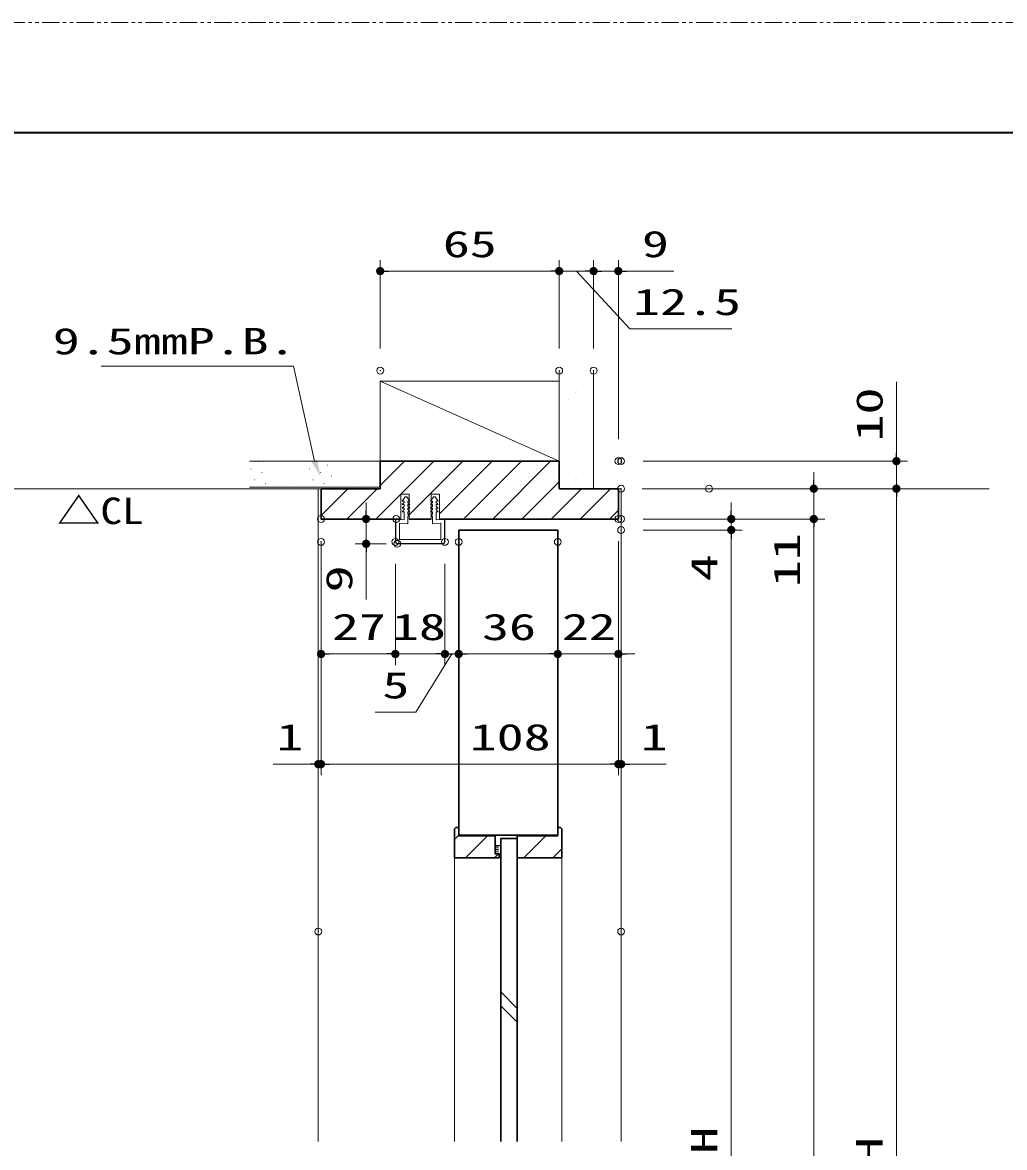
# Model space of a CAD drawing. Units: millimetres, scale not verified. Extents: x -1348 to 1306, y -607 to 607.
# Drawn here: x -788.9 to -432.1, y 185.6 to 594 of the extents above; entities that cross this region are included whole.
import ezdxf
from ezdxf.enums import TextEntityAlignment as Align

# ---------------------------------------------------------------- set-up
doc = ezdxf.new("R2010")
doc.units = ezdxf.units.MM
doc.header["$LTSCALE"] = 5
doc.header["$PDMODE"] = 32
doc.header["$PDSIZE"] = 2.5
doc.linetypes.add('USER1', pattern=[2.5, 1.25, -0.25, 0.25, -0.25, 0.25, -0.25])
doc.linetypes.add('USER2', pattern=[0.375, 0.25, -0.125])
for name, color, linetype, lineweight in [('0-1_線(黄)', 2, 'Continuous', 15), ('0-3_陰線', 4, 'USER1', 9), ('0-B_点線(水)', 4, 'USER2', 9), ('0-D_線(白)', 7, 'Continuous', 30), ('1-0_線(水)', 4, 'Continuous', 9), ('1-1_寸法線', 3, 'Continuous', 13), ('1-2_ハッチング', 6, 'Continuous', 9), ('1-4_DEFPOINTS', 7, 'Continuous', 5), ('1-5_0', 3, 'Continuous', 25), ('1-6_図面枠', 7, 'Continuous', 35)]:
    doc.layers.add(name, color=color, linetype=linetype, lineweight=lineweight)
doc.styles.add('ＭＳ ゴシック', font='')
doc.styles.get('ＭＳ ゴシック').set_extended_font_data('MS Gothic')

# ---------------------------------------------------------------- blocks, each defined once
blk = doc.blocks.new('_DOT')
at = {"layer": '1-5_0'}
blk.add_line((-2.5, 0), (-5, 0), dxfattribs=at)
for points in [[(0, 0), (-2.5, 0), (-2.48, 0.313)], [(0, 0), (-2.48, -0.313), (-2.5, 0)], [(0, 0), (-2.48, 0.313), (-2.421, 0.622)], [(0, 0), (-2.421, -0.622), (-2.48, -0.313)], [(0, 0), (-2.421, 0.622), (-2.324, 0.92)], [(0, 0), (-2.324, -0.92), (-2.421, -0.622)], [(0, 0), (-2.324, 0.92), (-2.191, 1.204)], [(0, 0), (-2.191, -1.204), (-2.324, -0.92)], [(0, 0), (-2.191, 1.204), (-2.023, 1.469)], [(0, 0), (-2.023, -1.469), (-2.191, -1.204)], [(0, 0), (-2.023, 1.469), (-1.822, 1.711)], [(0, 0), (-1.822, -1.711), (-2.023, -1.469)], [(0, 0), (-1.822, 1.711), (-1.594, 1.926)], [(0, 0), (-1.594, -1.926), (-1.822, -1.711)], [(0, 0), (-1.594, 1.926), (-1.34, 2.111)], [(0, 0), (-1.34, -2.111), (-1.594, -1.926)], [(0, 0), (-1.34, 2.111), (-1.064, 2.262)], [(0, 0), (-1.064, -2.262), (-1.34, -2.111)], [(0, 0), (-1.064, 2.262), (-0.773, 2.378)], [(0, 0), (-0.773, -2.378), (-1.064, -2.262)], [(0, 0), (-0.773, 2.378), (-0.468, 2.456)], [(0, 0), (-0.468, -2.456), (-0.773, -2.378)], [(0, 0), (-0.468, 2.456), (-0.157, 2.495)], [(0, 0), (-0.157, -2.495), (-0.468, -2.456)], [(0, 0), (-0.157, 2.495), (0.157, 2.495)], [(0, 0), (0.157, -2.495), (-0.157, -2.495)], [(0, 0), (0.157, 2.495), (0.468, 2.456)], [(0, 0), (0.468, 2.456), (0.773, 2.378)], [(0, 0), (0.773, 2.378), (1.064, 2.262)], [(0, 0), (1.064, 2.262), (1.34, 2.111)], [(0, 0), (1.34, 2.111), (1.594, 1.926)], [(0, 0), (1.594, 1.926), (1.822, 1.711)], [(0, 0), (1.822, 1.711), (2.023, 1.469)], [(0, 0), (2.023, 1.469), (2.191, 1.204)], [(0, 0), (2.191, 1.204), (2.324, 0.92)], [(0, 0), (2.324, 0.92), (2.421, 0.622)], [(0, 0), (2.421, 0.622), (2.48, 0.313)], [(0, 0), (2.48, 0.313), (2.5, 0)], [(0, 0), (0.468, -2.456), (0.157, -2.495)], [(0, 0), (0.773, -2.378), (0.468, -2.456)], [(0, 0), (1.064, -2.262), (0.773, -2.378)], [(0, 0), (1.34, -2.111), (1.064, -2.262)], [(0, 0), (1.594, -1.926), (1.34, -2.111)], [(0, 0), (1.822, -1.711), (1.594, -1.926)], [(0, 0), (2.023, -1.469), (1.822, -1.711)], [(0, 0), (2.191, -1.204), (2.023, -1.469)], [(0, 0), (2.324, -0.92), (2.191, -1.204)], [(0, 0), (2.421, -0.622), (2.324, -0.92)], [(0, 0), (2.48, -0.313), (2.421, -0.622)], [(0, 0), (2.5, 0), (2.48, -0.313)]]:
    blk.add_solid(points, dxfattribs=at)

msp = doc.modelspace()

# ---------------------------------------------------------------- linework, layer by layer
at = {"layer": '0-1_線(黄)'}
for p, q in [((-593.918, 434.756), (-593.918, 467.643)), ((-581.418, 424.756), (-581.418, 467.643)), ((-658.918, 434.756), (-658.918, 463.756)), ((-658.918, 463.756), (-593.918, 463.756)), ((-593.918, 434.756), (-658.918, 463.756)), ((-658.918, 434.756), (-706.354, 434.756)), ((-932.03, 424.756), (-671.749, 424.756)), ((-563.749, 424.756), (-437.741, 424.756))]:
    msp.add_line(p, q, dxfattribs=at)
at = {"layer": '0-3_陰線'}
msp.add_line((387.036, 594), (-1292.964, 594), dxfattribs=at)
at = {"layer": '0-B_点線(水)', "color": 6}
for p, q in [((-617.218, 294.987), (-615.118, 294.987)), ((-617.218, 294.362), (-615.118, 294.362)), ((-617.218, 293.737), (-615.118, 293.737)), ((-617.218, 293.112), (-615.118, 293.112)), ((-617.218, 292.487), (-615.118, 292.487))]:
    msp.add_line(p, q, dxfattribs=at)
at = {"layer": '0-D_線(白)'}
for p, q in [((-658.918, 434.756), (-593.918, 434.756)), ((-593.918, 434.756), (-658.918, 434.756)), ((-658.918, 434.756), (-658.918, 424.756)), ((-593.918, 434.756), (-593.918, 424.756)), ((-680.418, 413.756), (-680.418, 424.756)), ((-680.418, 424.756), (-658.918, 424.756)), ((-593.918, 424.756), (-572.418, 424.756)), ((-651.418, 413.756), (-680.418, 413.756)), ((-648.418, 413.756), (-640.418, 413.756)), ((-630.418, 409.756), (-630.418, 298.759)), ((-631.418, 301.759), (-631.918, 301.259)), ((-631.418, 301.759), (-630.418, 301.759)), ((-630.418, 299.009), (-594.418, 299.009)), ((-594.418, 301.759), (-593.418, 301.759)), ((-592.918, 301.259), (-593.418, 301.759)), ((-615.118, 187.736), (-615.118, 297.759)), ((-615.118, 297.759), (-609.118, 297.759)), ((-609.118, 187.736), (-609.118, 297.759)), ((-615.718, 292.259), (-615.718, 290.759))]:
    msp.add_line(p, q, dxfattribs=at)
for points in [[(-572.418, 424.756), (-572.418, 413.756), (-637.418, 413.756)], [(-630.418, 409.756), (-594.418, 409.756), (-594.418, 298.759)], [(-615.718, 290.759), (-631.918, 290.759), (-631.918, 301.259)], [(-630.418, 301.759), (-630.418, 298.759), (-617.218, 298.759)], [(-615.718, 292.259), (-617.218, 292.259), (-617.218, 298.759)], [(-594.418, 301.759), (-594.418, 298.759), (-609.118, 298.759)], [(-592.918, 301.259), (-592.918, 290.759), (-609.118, 290.759), (-609.118, 298.759)], [(-615.718, 292.259), (-617.218, 292.259), (-617.218, 295.259)]]:
    msp.add_lwpolyline(points, dxfattribs=at)
at = {"layer": '1-0_線(水)'}
for p, q in [((-658.918, 425.256), (-706.354, 425.256)), ((-681.418, 424.756), (-681.418, 187.736)), ((-640.418, 413.756), (-648.418, 413.756)), ((-617.218, 295.259), (-615.118, 295.259)), ((-631.918, 290.759), (-631.918, 187.736)), ((-615.718, 292.259), (-615.118, 292.259)), ((-592.918, 290.759), (-592.918, 187.736)), ((-609.118, 236.064), (-615.118, 242.064)), ((-609.118, 231.064), (-615.118, 237.064))]:
    msp.add_line(p, q, dxfattribs=at)
msp.add_lwpolyline([(-572.418, 424.756), (-571.418, 424.756), (-571.418, 187.736)], dxfattribs=at)
at = {"layer": '1-1_寸法線'}
for p, q in [((-658.918, 475.643), (-658.918, 507.756)), ((-593.918, 475.643), (-593.918, 507.756)), ((-593.918, 475.643), (-593.918, 507.756)), ((-581.418, 475.643), (-581.418, 507.756)), ((-581.418, 475.643), (-581.418, 507.756)), ((-572.418, 442.756), (-572.418, 507.756)), ((-596.918, 503.756), (-655.918, 503.756)), ((-596.918, 503.756), (-599.918, 503.756)), ((-581.418, 503.756), (-593.918, 503.756)), ((-581.418, 503.756), (-593.918, 503.756)), ((-584.418, 503.756), (-587.418, 503.756)), ((-581.418, 503.756), (-572.418, 503.756)), ((-578.418, 503.756), (-575.418, 503.756)), ((-569.418, 503.756), (-552.227, 503.756)), ((-471.418, 437.756), (-471.418, 463.518)), ((-563.418, 434.756), (-467.418, 434.756)), ((-471.418, 424.756), (-471.418, 434.756)), ((-501.418, 427.756), (-501.418, 430.756)), ((-563.418, 424.756), (-497.418, 424.756)), ((-563.418, 424.756), (-467.418, 424.756)), ((-531.466, 424.756), (-467.418, 424.756)), ((-501.418, 424.756), (-501.418, 413.756)), ((-649.868, 421.756), (-650.968, 420.267)), ((-649.268, 421.755), (-649.868, 421.756)), ((-649.268, 421.755), (-648.168, 420.267)), ((-639.568, 421.755), (-640.668, 420.267)), ((-639.568, 421.755), (-638.968, 421.756)), ((-638.968, 421.756), (-637.868, 420.267)), ((-471.418, -52.244), (-471.418, 421.756)), ((-471.418, 421.756), (-471.418, 418.756)), ((-664.039, 416.755), (-664.039, 419.755)), ((-650.968, 420.267), (-650.218, 420.267)), ((-650.218, 419.767), (-650.968, 418.967)), ((-650.968, 418.967), (-650.218, 418.967)), ((-650.218, 418.467), (-650.968, 417.667)), ((-650.968, 417.667), (-650.218, 417.667)), ((-650.218, 417.167), (-650.968, 416.367)), ((-650.218, 420.267), (-650.218, 419.767)), ((-650.218, 418.967), (-650.218, 418.467)), ((-650.218, 417.667), (-650.218, 417.167)), ((-648.918, 420.267), (-648.918, 419.767)), ((-648.168, 420.267), (-648.918, 420.267)), ((-648.918, 419.767), (-648.168, 418.967)), ((-648.918, 418.967), (-648.918, 418.467)), ((-648.168, 418.967), (-648.918, 418.967)), ((-648.918, 418.467), (-648.168, 417.667)), ((-648.918, 417.667), (-648.918, 417.167)), ((-648.168, 417.667), (-648.918, 417.667)), ((-648.918, 417.167), (-648.168, 416.367)), ((-640.668, 420.267), (-639.918, 420.267)), ((-639.918, 419.767), (-640.668, 418.967)), ((-640.668, 418.967), (-639.918, 418.967)), ((-639.918, 418.467), (-640.668, 417.667)), ((-640.668, 417.667), (-639.918, 417.667)), ((-639.918, 417.167), (-640.668, 416.367)), ((-639.918, 420.267), (-639.918, 419.767)), ((-639.918, 418.967), (-639.918, 418.467)), ((-639.918, 417.667), (-639.918, 417.167)), ((-638.618, 420.267), (-638.618, 419.767)), ((-637.868, 420.267), (-638.618, 420.267)), ((-638.618, 419.767), (-637.868, 418.967)), ((-638.618, 418.967), (-638.618, 418.467)), ((-637.868, 418.967), (-638.618, 418.967)), ((-638.618, 418.467), (-637.868, 417.667)), ((-638.618, 417.667), (-638.618, 417.167)), ((-637.868, 417.667), (-638.618, 417.667)), ((-638.618, 417.167), (-637.868, 416.367)), ((-531.418, 416.756), (-531.418, 419.756)), ((-657.106, 413.755), (-668.039, 413.755)), ((-664.039, 413.755), (-664.039, 404.755)), ((-653.418, 413.456), (-653.418, 405.455)), ((-653.268, 413.456), (-653.268, 405.455)), ((-650.218, 413.449), (-653.112, 413.606)), ((-651.616, 413.696), (-653.106, 413.755)), ((-650.968, 416.367), (-650.218, 416.367)), ((-650.218, 416.367), (-650.218, 413.45)), ((-648.918, 416.367), (-648.918, 415.58)), ((-648.168, 416.367), (-648.918, 416.367)), ((-648.263, 414.763), (-648.918, 415.58)), ((-648.918, 414.763), (-648.918, 412.04)), ((-648.91, 414.763), (-648.263, 414.763)), ((-648.418, 413.756), (-648.418, 414.006)), ((-640.668, 416.367), (-639.918, 416.367)), ((-640.572, 414.763), (-639.918, 415.58)), ((-639.925, 414.763), (-640.572, 414.763)), ((-640.418, 413.756), (-640.418, 414.006)), ((-639.918, 416.367), (-639.918, 415.58)), ((-639.918, 414.763), (-639.918, 412.04)), ((-638.618, 416.367), (-638.618, 413.45)), ((-637.868, 416.367), (-638.618, 416.367)), ((-638.618, 413.45), (-635.724, 413.606)), ((-637.22, 413.696), (-635.73, 413.755)), ((-635.568, 413.456), (-635.568, 405.455)), ((-635.418, 413.456), (-635.418, 405.455)), ((-563.418, 413.756), (-497.418, 413.756)), ((-563.418, 413.756), (-527.418, 413.756)), ((-563.418, 413.756), (-497.418, 413.756)), ((-531.418, 413.756), (-531.418, 409.756)), ((-648.918, 412.045), (-651.918, 412.207)), ((-651.918, 412.207), (-651.918, 406.255)), ((-639.918, 412.04), (-636.918, 412.207)), ((-563.418, 409.756), (-527.418, 409.756)), ((-563.418, 409.756), (-527.418, 409.756)), ((-501.418, 410.756), (-501.418, 387.851)), ((-501.418, 410.756), (-501.418, -52.244)), ((-680.418, 405.756), (-680.418, 320.755)), ((-680.418, 405.756), (-680.418, 320.755)), ((-656.718, 404.755), (-668.039, 404.755)), ((-636.118, 404.905), (-652.718, 404.905)), ((-636.118, 404.755), (-652.718, 404.755)), ((-572.418, 405.756), (-572.418, 360.755)), ((-572.418, 405.756), (-572.418, 320.755)), ((-572.418, 405.756), (-572.418, 320.755)), ((-531.418, 406.756), (-531.418, 388.613)), ((-531.418, 406.756), (-531.418, -39.244)), ((-664.039, 401.755), (-664.039, 384.565)), ((-680.418, 397.455), (-680.418, 360.755)), ((-653.418, 397.455), (-653.418, 360.755)), ((-653.418, 397.455), (-653.418, 360.755)), ((-635.418, 397.455), (-635.418, 360.755)), ((-635.418, 397.455), (-635.418, 360.755)), ((-630.418, 397.455), (-630.418, 360.755)), ((-630.418, 397.455), (-630.418, 360.755)), ((-594.418, 397.455), (-594.418, 360.755)), ((-594.418, 397.455), (-594.418, 360.755)), ((-656.418, 364.755), (-677.418, 364.755)), ((-656.418, 364.755), (-659.418, 364.755)), ((-635.418, 364.755), (-653.418, 364.755)), ((-638.418, 364.755), (-641.418, 364.755)), ((-630.418, 364.755), (-635.418, 364.755)), ((-630.418, 364.755), (-635.418, 364.755)), ((-632.418, 364.755), (-629.418, 364.755)), ((-627.418, 364.755), (-597.418, 364.755)), ((-627.418, 364.755), (-624.418, 364.755)), ((-597.418, 364.755), (-600.418, 364.755)), ((-594.418, 364.755), (-572.418, 364.755)), ((-569.418, 364.755), (-566.418, 364.755)), ((-681.418, 272.005), (-681.418, 328.755)), ((-571.418, 272.005), (-571.418, 328.755)), ((-684.418, 324.755), (-697.799, 324.755)), ((-680.418, 324.755), (-681.418, 324.755)), ((-677.418, 324.755), (-575.418, 324.755)), ((-677.418, 324.755), (-674.418, 324.755)), ((-575.418, 324.755), (-578.418, 324.755)), ((-572.418, 324.755), (-571.418, 324.755)), ((-568.418, 324.755), (-555.037, 324.755))]:
    msp.add_line(p, q, dxfattribs=at)
for points in [[(-587.668, 503.756), (-568.205, 482.748), (-531.158, 482.748)], [(-760.313, 469.255), (-690.446, 469.255), (-682.823, 434.783)], [(-648.418, 413.756), (-648.418, 422.756), (-651.418, 422.756), (-651.418, 413.756)], [(-637.418, 413.756), (-637.418, 422.756), (-640.418, 422.756), (-640.418, 413.756)], [(-636.918, 412.207), (-636.918, 406.255), (-651.918, 406.255)], [(-632.918, 364.755), (-646.043, 343.581), (-660.71, 343.581)]]:
    msp.add_lwpolyline(points, dxfattribs=at)
for centre, radius, start, end in [((-653.118, 413.456), 0.3, 87.72528, 180), ((-653.118, 413.456), 0.15, 87.72528, 180), ((-635.718, 413.456), 0.3, 0, 92.27472), ((-635.718, 413.456), 0.15, 0, 92.27472), ((-652.718, 405.455), 0.7, 180, 270), ((-652.718, 405.455), 0.55, 180, 270), ((-636.118, 405.455), 0.55, 270, 0), ((-636.118, 405.455), 0.7, 270, 0)]:
    msp.add_arc(centre, radius, start, end, dxfattribs=at)
msp.add_solid([(-680.618, 429.202), (-683.792, 434.4), (-681.854, 435.165)], dxfattribs=at)
at = {"layer": '1-2_ハッチング'}
for p, q in [((-586.561, 466.462), (-586.511, 466.462)), ((-593.19, 465.136), (-593.14, 465.136)), ((-589.213, 463.811), (-589.163, 463.811)), ((-585.235, 462.485), (-585.185, 462.485)), ((-582.584, 465.136), (-582.534, 465.136)), ((-591.865, 461.159), (-591.815, 461.159)), ((-587.887, 459.833), (-587.837, 459.833)), ((-583.91, 458.507), (-583.86, 458.507)), ((-593.19, 454.53), (-593.14, 454.53)), ((-590.539, 457.181), (-590.489, 457.181)), ((-586.561, 455.856), (-586.511, 455.856)), ((-582.584, 454.53), (-582.534, 454.53)), ((-591.865, 450.552), (-591.815, 450.552)), ((-589.213, 453.204), (-589.163, 453.204)), ((-585.235, 451.878), (-585.185, 451.878)), ((-590.539, 446.575), (-590.489, 446.575)), ((-587.887, 449.227), (-587.837, 449.227)), ((-586.561, 445.249), (-586.511, 445.249)), ((-583.91, 447.901), (-583.86, 447.901)), ((-593.19, 443.923), (-593.14, 443.923)), ((-589.213, 442.597), (-589.163, 442.597)), ((-585.235, 441.272), (-585.185, 441.272)), ((-582.584, 443.923), (-582.534, 443.923)), ((-591.865, 439.946), (-591.815, 439.946)), ((-587.887, 438.62), (-587.837, 438.62)), ((-583.91, 437.294), (-583.86, 437.294)), ((-703.234, 434.642), (-703.184, 434.642)), ((-699.256, 433.317), (-699.206, 433.317)), ((-692.627, 434.642), (-692.577, 434.642)), ((-688.65, 433.317), (-688.6, 433.317)), ((-682.021, 434.642), (-681.971, 434.642)), ((-678.043, 433.317), (-677.993, 433.317)), ((-671.414, 434.642), (-671.364, 434.642)), ((-667.437, 433.317), (-667.387, 433.317)), ((-660.807, 434.642), (-660.757, 434.642)), ((-660.481, 413.756), (-639.481, 434.756)), ((-658.918, 425.926), (-650.088, 434.756)), ((-648.418, 415.212), (-628.874, 434.756)), ((-637.418, 415.606), (-618.268, 434.756)), ((-628.661, 413.756), (-607.661, 434.756)), ((-618.055, 413.756), (-597.055, 434.756)), ((-593.19, 433.317), (-593.14, 433.317)), ((-590.539, 435.968), (-590.489, 435.968)), ((-586.561, 434.642), (-586.511, 434.642)), ((-582.584, 433.317), (-582.534, 433.317)), ((-705.886, 431.991), (-705.836, 431.991)), ((-701.908, 430.665), (-701.858, 430.665)), ((-697.931, 429.339), (-697.881, 429.339)), ((-695.279, 431.991), (-695.229, 431.991)), ((-691.301, 430.665), (-691.251, 430.665)), ((-687.324, 429.339), (-687.274, 429.339)), ((-684.672, 431.991), (-684.622, 431.991)), ((-680.695, 430.665), (-680.645, 430.665)), ((-676.717, 429.339), (-676.667, 429.339)), ((-674.066, 431.991), (-674.016, 431.991)), ((-670.088, 430.665), (-670.038, 430.665)), ((-666.111, 429.339), (-666.061, 429.339)), ((-663.459, 431.991), (-663.409, 431.991)), ((-659.482, 430.665), (-659.432, 430.665)), ((-591.865, 429.339), (-591.815, 429.339)), ((-589.213, 431.991), (-589.163, 431.991)), ((-585.235, 430.665), (-585.185, 430.665)), ((-704.56, 428.013), (-704.51, 428.013)), ((-700.582, 426.687), (-700.532, 426.687)), ((-696.605, 425.362), (-696.555, 425.362)), ((-693.953, 428.013), (-693.903, 428.013)), ((-689.976, 426.687), (-689.926, 426.687)), ((-685.998, 425.362), (-685.948, 425.362)), ((-683.347, 428.013), (-683.297, 428.013)), ((-680.418, 415.032), (-670.694, 424.756)), ((-679.369, 426.687), (-679.319, 426.687)), ((-675.392, 425.362), (-675.342, 425.362)), ((-672.74, 428.013), (-672.69, 428.013)), ((-671.088, 413.756), (-660.088, 424.756)), ((-668.762, 426.687), (-668.712, 426.687)), ((-664.785, 425.362), (-664.735, 425.362)), ((-662.133, 428.013), (-662.083, 428.013)), ((-607.448, 413.756), (-593.918, 427.286)), ((-596.841, 413.756), (-585.841, 424.756)), ((-590.539, 425.362), (-590.489, 425.362)), ((-587.887, 428.013), (-587.837, 428.013)), ((-586.235, 413.756), (-575.235, 424.756)), ((-583.91, 426.687), (-583.86, 426.687)), ((-575.628, 413.756), (-572.418, 416.966)), ((-631.918, 297.43), (-630.418, 298.93)), ((-627.983, 290.759), (-619.983, 298.759)), ((-606.769, 290.759), (-598.769, 298.759)), ((-617.376, 290.759), (-615.918, 292.217)), ((-596.163, 290.759), (-592.918, 294.003))]:
    msp.add_line(p, q, dxfattribs=at)
at = {"layer": '1-4_DEFPOINTS'}
for p in [(-658.918, 503.756), (-593.918, 503.756), (-581.418, 503.756), (-658.918, 467.643), (-593.918, 467.643), (-581.418, 467.643), (-572.418, 434.756), (-571.418, 434.756), (-471.418, 434.756), (-571.418, 424.756), (-539.466, 424.756), (-501.418, 424.756), (-471.418, 424.756), (-680.418, 413.756), (-680.418, 413.756), (-653.106, 413.755), (-572.418, 413.756), (-571.418, 413.756), (-571.418, 409.756), (-531.418, 409.756), (-680.418, 405.455), (-664.039, 404.755), (-653.418, 405.455), (-653.418, 405.455), (-652.718, 404.755), (-635.418, 405.455), (-630.418, 405.455), (-594.418, 405.455), (-680.418, 364.755), (-653.418, 364.755), (-635.418, 364.755), (-594.418, 364.755), (-572.418, 364.755), (-680.418, 324.755), (-572.418, 324.755), (-571.418, 324.755), (-681.418, 264.005), (-571.418, 264.005)]:
    msp.add_point(p, dxfattribs=at)
at = {"layer": '1-6_図面枠'}
msp.add_lwpolyline([(-1252.964, -554), (347.036, -554), (347.036, 554), (-1252.964, 554)], close=True, dxfattribs=at)

# ---------------------------------------------------------------- block references
at = {"layer": '1-1_寸法線', "xscale": 0.6, "yscale": 0.6}
for p, rotation in [((-658.918, 503.756), 180), ((-581.418, 503.756), 180), ((-572.418, 503.756), 180), ((-471.418, 434.756), 270), ((-501.418, 424.756), 270), ((-471.418, 424.756), 90), ((-471.418, 424.756), 90), ((-664.039, 413.755), 270), ((-531.418, 413.756), 270), ((-501.418, 413.756), 90), ((-501.418, 413.756), 90), ((-531.418, 409.756), 90), ((-531.418, 409.756), 90), ((-664.039, 404.755), 90), ((-680.418, 364.755), 180), ((-635.418, 364.755), 180), ((-630.418, 364.755), 180), ((-630.418, 364.755), 180), ((-572.418, 364.755), 180), ((-680.418, 324.755), 180), ((-680.418, 324.755), 180), ((-571.418, 324.755), 180)]:
    msp.add_blockref('_DOT', p, dxfattribs=dict(at, rotation=rotation))
for p in [(-593.918, 503.756), (-593.918, 503.756), (-581.418, 503.756), (-653.418, 364.755), (-653.418, 364.755), (-635.418, 364.755), (-594.418, 364.755), (-594.418, 364.755), (-681.418, 324.755), (-572.418, 324.755), (-572.418, 324.755)]:
    msp.add_blockref('_DOT', p, dxfattribs=at)

# ---------------------------------------------------------------- texts
at = {"layer": '0-1_線(黄)', "style": 'ＭＳ ゴシック', "width": 1.2}
msp.add_text('△CL', height=9.621, dxfattribs=at).set_placement((-776.307, 409.024), align=Align.BOTTOM_LEFT)
at = {"layer": '1-1_寸法線', "style": 'ＭＳ ゴシック', "width": 1.5}
for s, p in [('65', (-636.18, 505.905)), ('9', (-563.846, 505.905)), ('12.5', (-567.062, 484.897)), ('9.5mmP.B.', (-777.846, 470.652)), ('27', (-676.442, 366.905)), ('18', (-654.656, 366.905)), ('36', (-621.942, 366.905)), ('22', (-592.942, 366.905)), ('5', (-658.138, 345.731)), ('1', (-696.656, 326.905)), ('108', (-626.416, 326.905)), ('1', (-564.275, 326.905))]:
    msp.add_text(s, height=9.604, dxfattribs=at).set_placement(p, align=Align.BOTTOM_LEFT)
for s, p in [('10', (-473.567, 441.899)), ('11', (-503.567, 388.994)), ('4', (-533.567, 391.184)), ('9', (-666.189, 387.136)), ('DH', (-533.567, 173.518)), ('H', (-473.567, 179.518))]:
    msp.add_text(s, height=9.604, rotation=90, dxfattribs=at).set_placement(p, align=Align.BOTTOM_LEFT)

doc.saveas('drawing.dxf')
